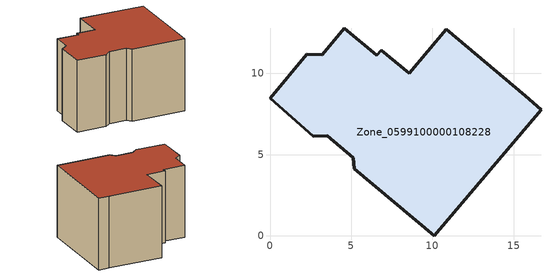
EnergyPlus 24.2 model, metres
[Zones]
Zone_0599100000108228
 floor ground (C_G): 5.13,4.82 3.53,6.16 2.67,6.12 0,8.46 2.27,11.18 3.2,11.14 4.57,12.78 6.58,11.12 6.85,11.44 8.57,10 10.85,12.72 15.7,8.61 16.68,7.75 10.1,0 5.17,4.12 z0
 wall outside (C_F): 3.53,6.16 5.13,4.82 5.17,4.12 10.1,0 16.68,7.75 15.7,8.61 10.85,12.72 8.57,10 6.85,11.44 6.58,11.12 4.57,12.78 3.2,11.14 2.27,11.18 0,8.46 2.67,6.12 3.53,6.16 z0:8.54
 roof outside (C_R): 10.1,0 16.68,7.75 15.7,8.61 10.85,12.72 8.57,10 6.85,11.44 6.58,11.12 4.57,12.78 3.2,11.14 2.27,11.18 0,8.46 2.67,6.12 3.53,6.16 5.13,4.82 5.17,4.12 z8.54
[BUILDING]
Pand.0599100000108228: North Axis=0; Terrain=City; Loads Convergence Tolerance Value=0.04; Temperature Convergence Tolerance Value=0.4; Solar Distribution=FullExterior; Maximum Number of Warmup Days=25; Minimum Number of Warmup Days=1
[Site:Location]
Rotterdam.The.Hague.AP_ZH_NLD Design_Conditions: Latitude=51.96; Longitude=4.45; Time Zone=1; Elevation=-4.5
[SITE:GROUNDTEMPERATURE:BUILDINGSURFACE]
18, 18, 18, 18, 18, 18, 18, 18, 18, 18, 18, 18
[MATERIAL] Thermal Absorptance=0.9; Solar Absorptance=0.7; Visible Absorptance=0.7
Name | Roughness | Thickness | Conductivity | Density | Specific Heat
G.TC.1946 | MediumSmooth | 0.15 | 1 | 540 | 1210
F.TC.1946 | Rough | 0.3 | 0.857143 | 1920 | 840
R.TC.1946 | MediumRough | 0.2 | 0.909091 | 1500 | 1000
[CONSTRUCTION]
C_G: G.TC.1946
C_F: F.TC.1946
C_R: R.TC.1946
[ZONE]
Zone_0599100000108228: Type=1; Multiplier=1; Ceiling Height=Autocalculate; Volume=Autocalculate; Floor Area=autocalculate; Part of Total Floor Area=Yes
[ZONEINFILTRATION:DESIGNFLOWRATE]
Infil_Zone_0599100000108228: Zone or ZoneList or Space or SpaceList=Zone_0599100000108228; Schedule=AlwaysOn; Design Flow Rate Calculation Method=Flow/Area; Flow Rate per Floor Area=0.003; Constant Term Coefficient=1; Temperature Term Coefficient=0; Velocity Term Coefficient=0; Velocity Squared Term Coefficient=0
[HVACTEMPLATE:ZONE:IDEALLOADSAIRSYSTEM]
Zone_0599100000108228: Maximum Heating Supply Air Temperature=50; Minimum Cooling Supply Air Temperature=13; Maximum Heating Supply Air Humidity Ratio=0.0156; Minimum Cooling Supply Air Humidity Ratio=0.0077; Heating Limit=NoLimit; Cooling Limit=NoLimit; Dehumidification Control Type=ConstantSensibleHeatRatio; Cooling Sensible Heat Ratio=0.7; Dehumidification Setpoint=60; Humidification Control Type=None; Humidification Setpoint=30; Outdoor Air Method=None; Outdoor Air Flow Rate per Person=0.00944; Outdoor Air Flow Rate per Zone Floor Area=0; Outdoor Air Flow Rate per Zone=0; Demand Controlled Ventilation Type=None; Outdoor Air Economizer Type=NoEconomizer; Heat Recovery Type=None; Sensible Heat Recovery Effectiveness=0.7; Latent Heat Recovery Effectiveness=0.65
[ZONECONTROL:THERMOSTAT]
ThermostatControl_Zone_0599100000108228: Zone or ZoneList=Zone_0599100000108228; Control Type Schedule=DualSetpointControlType; Control 1=Thermostat_Zone_0599100000108228; Temperature Difference Between Cutout And Setpoint=0
[THERMOSTATSETPOINT:DUALSETPOINT]
Thermostat_Zone_0599100000108228: Heating Setpoint Temperature Schedule=HeatingSetpoint_Zone_0599100000108228; Cooling Setpoint Temperature Schedule=CoolingSetpoint_Zone_0599100000108228
[SCHEDULE:COMPACT]
HeatingSetpoint_Zone_0599100000108228: Through: 12/31, For: AllDays, Until: 24:00, 21
CoolingSetpoint_Zone_0599100000108228: Through: 12/31, For: AllDays, Until: 24:00, 24
DualSetpointControlType: Through: 12/31, For: AllDays, Until: 24:00, 4
AlwaysOn: Through: 12/31, For: AllDays, Until: 24:00, 1
